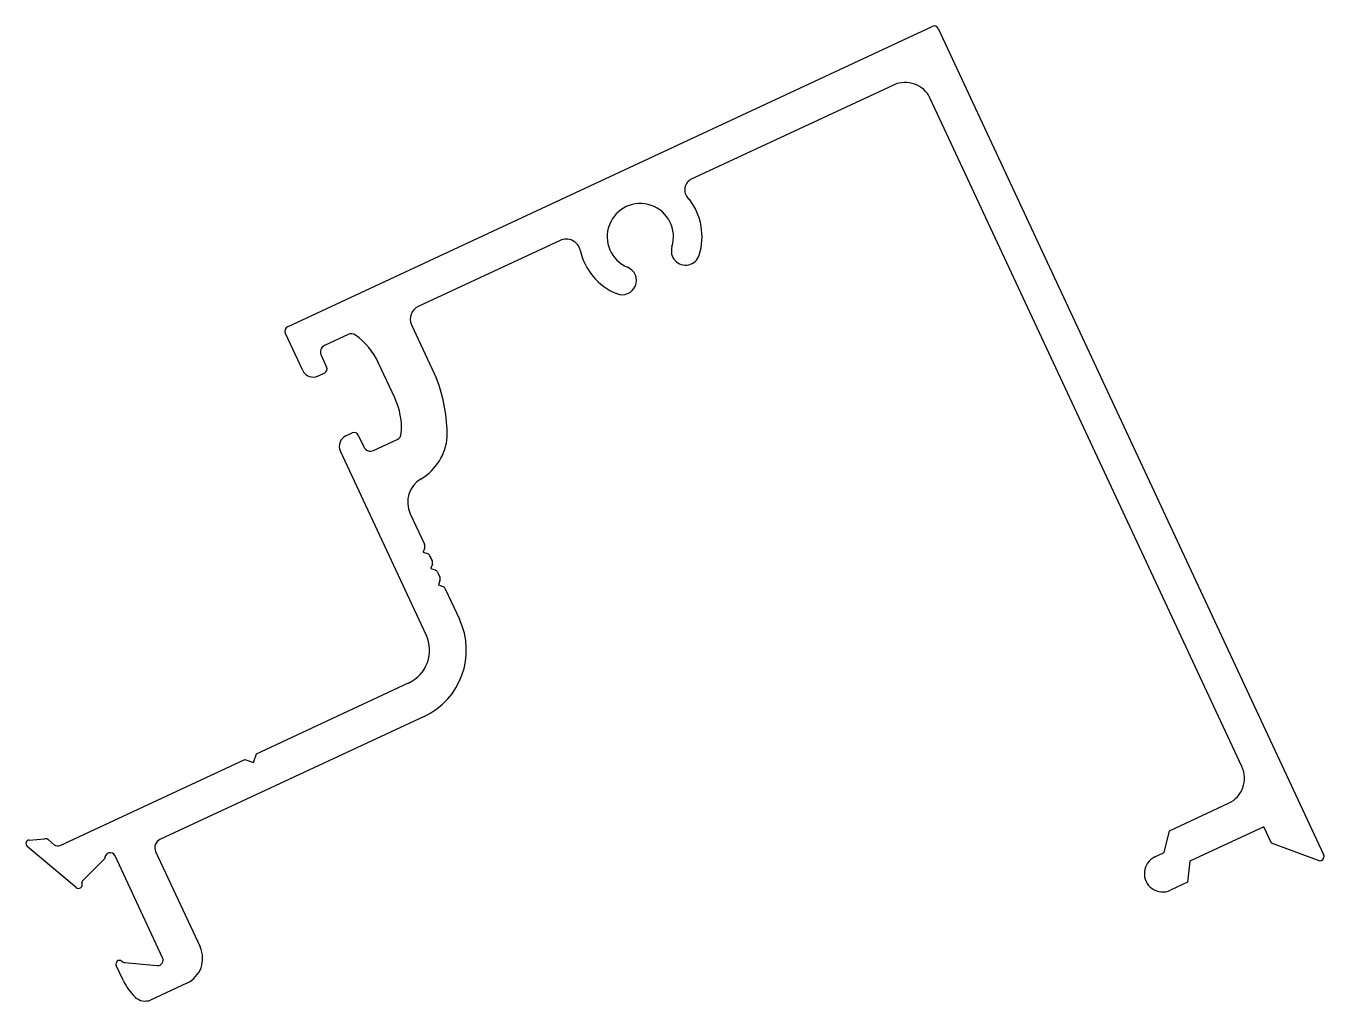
# Model space of a CAD drawing. Extents: x -35.8 to 35.9, y -0.5 to 53.3.
import ezdxf

# ---------------------------------------------------------------- set-up
doc = ezdxf.new("R2010")
doc.units = 0
doc.layers.add('1', color=7, linetype='CONTINUOUS')

msp = doc.modelspace()

# ---------------------------------------------------------------- linework, layer by layer
at = {"layer": '1', "linetype": 'CONTINUOUS'}
for p, q in [((-21.329, 36.702), (14.239, 53.288)), ((14.571, 53.167), (35.829, 7.579)), ((12.101, 50.049), (0.911, 44.83)), ((31.322, 12.436), (14.127, 49.312)), ((-6.29, 41.473), (-14.119, 37.822)), ((-14.487, 36.809), (-13.11, 33.857)), ((-20.488, 34.297), (-21.452, 36.364)), ((-17.989, 36.283), (-19.283, 35.68)), ((-19.479, 35.14), (-19.174, 34.485)), ((-15.412, 32.783), (-16.309, 34.707)), ((-19.295, 34.153), (-19.644, 33.99)), ((-18.105, 30.69), (-17.756, 30.853)), ((-17.424, 30.732), (-17.119, 30.077)), ((-16.578, 29.881), (-15.285, 30.484)), ((-13.682, 19.703), (-18.412, 29.846)), ((-14.558, 26.388), (-13.771, 24.702)), ((-13.763, 24.511), (-13.846, 24.283)), ((-13.771, 24.702), (-13.771, 24.702)), ((-13.771, 24.702), (-13.771, 24.702)), ((-13.841, 24.273), (-13.613, 24.19)), ((-13.472, 24.061), (-13.349, 23.796)), ((-13.349, 23.796), (-13.472, 24.061)), ((-13.472, 24.061), (-13.349, 23.796)), ((-13.349, 23.796), (-13.472, 24.061)), ((-13.472, 24.061), (-13.349, 23.796)), ((-13.34, 23.604), (-13.423, 23.377)), ((-13.418, 23.367), (-13.191, 23.284)), ((-13.05, 23.155), (-12.926, 22.889)), ((-12.918, 22.698), (-13, 22.471)), ((-12.996, 22.461), (-12.768, 22.378)), ((-12.627, 22.248), (-11.841, 20.562)), ((-23.044, 13.131), (-14.65, 17.046)), ((-13.791, 15.204), (-28.365, 8.408)), ((-23.215, 12.661), (-23.044, 13.131)), ((-33.877, 8.08), (-23.685, 12.832)), ((-23.685, 12.832), (-23.685, 12.832)), ((-23.685, 12.832), (-23.215, 12.661)), ((27.327, 8.891), (30.585, 10.41)), ((27.031, 7.685), (27.327, 8.891)), ((32.524, 9.108), (28.443, 7.205)), ((32.946, 8.201), (32.524, 9.108)), ((-32.985, 5.758), (-35.687, 8.025)), ((-35.576, 8.378), (-34.727, 8.452)), ((-34.508, 8.383), (-34.197, 8.122)), ((35.647, 7.219), (32.946, 8.201)), ((-31.413, 7.353), (-32.611, 6.155)), ((-28.218, 1.879), (-30.842, 7.509)), ((-28.607, 7.744), (-26.152, 2.48)), ((26.525, 7.449), (27.031, 7.685)), ((28.443, 7.205), (28.324, 6.046)), ((35.708, 7.247), (35.647, 7.219)), ((28.324, 6.046), (27.384, 5.607)), ((-30.386, 0.614), (-30.776, 1.451)), ((-30.485, 1.702), (-30.392, 1.631)), ((-30.323, 1.612), (-28.516, 1.454)), ((-26.877, 0.486), (-28.893, -0.454))]:
    msp.add_line(p, q, dxfattribs=at)
for centre, radius, start, end in [((14.345, 53.061), 0.25, 25, 115), ((12.746, 48.668), 1.524, 25, 115), ((1.234, 44.263), 0.653, 119.71841, 233.14127), ((-1.865, 41.679), 3.404, 342.54979, 37.3033), ((-1.865, 41.679), 1.829, 342.54978, 247.45022), ((-5.956, 40.757), 0.79, 12.6967, 115), ((-1.865, 41.679), 3.404, 192.6967, 247.45022), ((0.631, 40.894), 0.787, 162.54978, 342.54979), ((-2.868, 39.262), 0.787, 247.45022, 67.45022), ((-13.797, 37.132), 0.762, 115, 205), ((-21.221, 36.472), 0.254, 115, 205), ((-17.818, 35.914), 0.406, 54.15968, 114.99959), ((-19.898, 33.034), 3.96, 24.99989, 54.15999), ((-19.111, 35.311), 0.406, 115, 205), ((-19.401, 34.379), 0.25, 295, 25), ((-19.912, 34.566), 0.635, 204.99996, 295.00004), ((-21.295, 30.688), 8.776, 359.67502, 21.1652), ((-19.001, 31.11), 3.96, 355.84076, 25.00041), ((-17.65, 30.626), 0.25, 25, 115), ((-15.457, 30.852), 0.406, 294.9984, 355.83874), ((-17.837, 30.114), 0.635, 114.99996, 205.00004), ((-16.75, 30.249), 0.406, 205, 295), ((-15.457, 30.852), 2.946, 300.53381, 355.83874), ((-13.198, 27.022), 1.5, 120.53381, 205), ((-13.998, 24.596), 0.25, 340, 25), ((-13.838, 24.281), 0.008, 160, 250), ((-13.699, 23.955), 0.25, 25, 70), ((-13.575, 23.69), 0.25, 340, 25), ((-13.415, 23.374), 0.008, 160, 250), ((-13.276, 23.049), 0.25, 25, 70), ((-12.993, 22.468), 0.008, 160, 250), ((-13.153, 22.784), 0.25, 340, 25), ((-12.854, 22.143), 0.25, 25, 70), ((-15.495, 18.858), 4.032, 295, 25), ((-15.495, 18.858), 2, 295, 25), ((29.941, 11.792), 1.524, 295, 25), ((-35.558, 8.178), 0.2, 94.99995, 229.99897), ((-34.701, 8.153), 0.3, 50.00065, 94.99918), ((-34.004, 8.352), 0.3, 229.99817, 295), ((-28.153, 7.955), 0.5, 115, 205), ((-31.114, 7.382), 0.3, 25, 185.52869), ((26.954, 6.528), 1.016, 115, 295), ((35.602, 7.474), 0.25, 295, 25), ((-32.855, 5.913), 0.202, 230.00009, 301.879), ((-32.853, 5.909), 0.197, 301.879, 0.94728), ((-32.546, 6.046), 0.127, 120.49631, 194.11374), ((-33.109, 5.905), 0.453, 0.94728, 14.11374), ((-27.511, 1.846), 1.5, 295.002, 25), ((-30.595, 1.535), 0.2, 56.58923, 205), ((-30.305, 1.811), 0.2, 244.29623, 264.99991), ((-28.489, 1.753), 0.3, 264.99991, 25), ((-27.637, 1.896), 3.033, 205, 226.5038), ((-29.187, 0.303), 0.812, 228.50213, 291.17836)]:
    msp.add_arc(centre, radius, start, end, dxfattribs=at)

doc.saveas('drawing.dxf')
